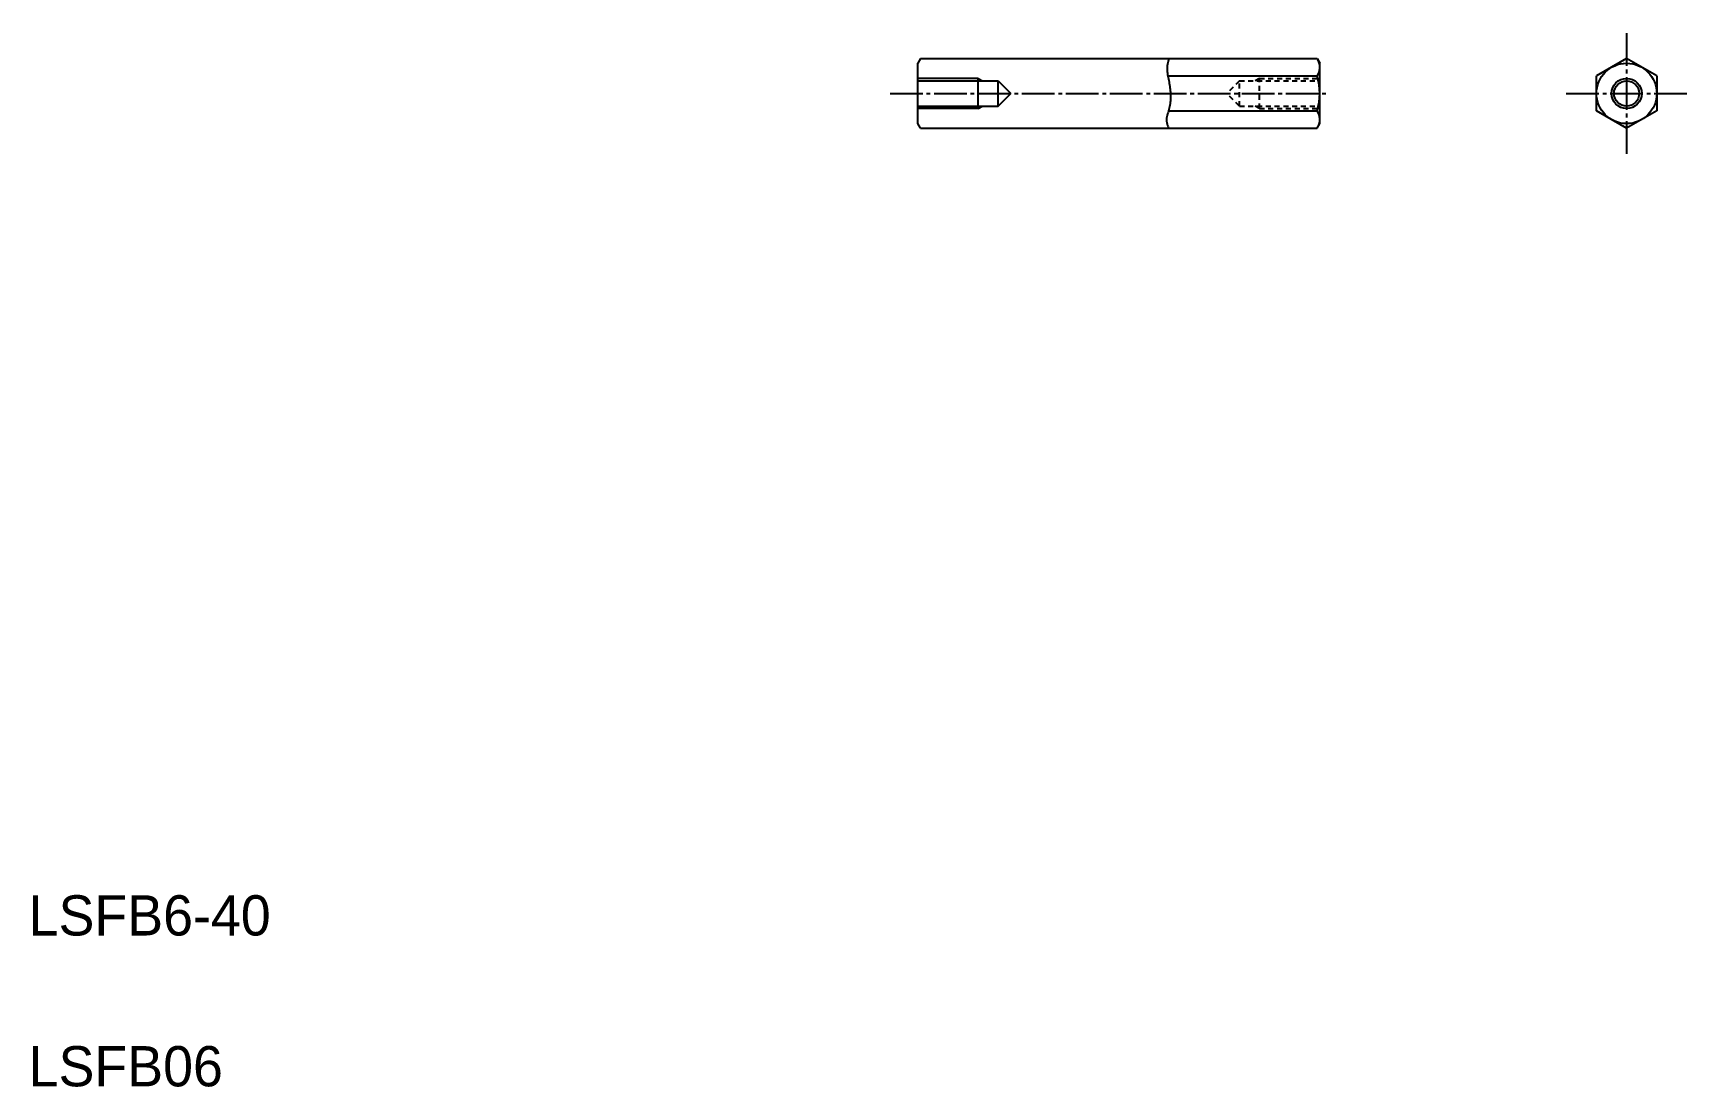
# Model space of a CAD drawing. Extents: x 10 to 175, y 10 to 115.
import ezdxf

# ---------------------------------------------------------------- set-up
doc = ezdxf.new("R2010")
doc.units = 0
doc.header["$LTSCALE"] = 0.25
doc.linetypes.add('CENTER', pattern=[17.5, 13, -1.5, 1.5, -1.5])
doc.linetypes.add('DASHED', pattern=[3.5, 2, -1.5])
doc.layers.get('0').update_dxf_attribs({"linetype": 'CONTINUOUS'})
doc.layers.add('CENTER', color=1, linetype='CENTER')

msp = doc.modelspace()

# ---------------------------------------------------------------- linework, layer by layer
at = {"linetype": 'CONTINUOUS'}
for p, q in [((98.74, 112.21), (98.47, 111.74)), ((98.74, 112.21), (138.2, 112.21)), ((138.2, 112.21), (138.47, 111.74)), ((169, 112.21), (166, 110.48)), ((172, 110.48), (169, 112.21)), ((98.47, 105.74), (98.47, 111.74)), ((123.35, 110.48), (138.19, 110.48)), ((138.47, 105.74), (138.47, 111.74)), ((166, 107.01), (166, 110.48)), ((172, 110.48), (172, 107.01)), ((98.47, 109.99), (106.47, 109.99)), ((104.47, 107.24), (104.47, 110.24)), ((106.47, 107.49), (106.47, 109.99)), ((98.47, 107.49), (106.47, 107.49)), ((123.43, 107.01), (138.19, 107.01)), ((169, 105.28), (166, 107.01)), ((172, 107.01), (169, 105.28)), ((98.74, 105.28), (98.47, 105.74)), ((138.2, 105.28), (138.47, 105.74)), ((98.74, 105.28), (138.2, 105.28))]:
    msp.add_line(p, q, dxfattribs=at)
for p, q in [((170.5, 111.34), (170.5, 111.34)), ((171.25, 110.91), (171.25, 110.91)), ((106.47, 109.99), (107.72, 108.74)), ((106.47, 107.49), (107.72, 108.74))]:
    msp.add_line(p, q)
at = {"color": 3, "linetype": 'CONTINUOUS'}
for p, q in [((104.47, 110.24), (98.47, 110.24)), ((104.47, 107.24), (98.47, 107.24))]:
    msp.add_line(p, q, dxfattribs=at)
at = {"color": 3}
for p, q in [((104.47, 110.24), (104.9, 109.99)), ((132.47, 110.24), (132.03, 109.99)), ((104.47, 107.24), (104.9, 107.49)), ((132.47, 107.24), (132.03, 107.49))]:
    msp.add_line(p, q, dxfattribs=at)
at = {"color": 3, "linetype": 'DASHED'}
for p, q in [((130.47, 109.99), (129.22, 108.74)), ((130.47, 107.49), (129.22, 108.74)), ((130.47, 109.99), (138.47, 109.99)), ((130.47, 107.49), (130.47, 109.99)), ((132.47, 110.24), (138.47, 110.24)), ((132.47, 107.24), (132.47, 110.24)), ((130.47, 107.49), (138.47, 107.49)), ((132.47, 107.24), (138.47, 107.24))]:
    msp.add_line(p, q, dxfattribs=at)
at = {"color": 3, "linetype": 'CONTINUOUS'}
msp.add_lwpolyline([(123.47, 112.21, 0.058904), (123.31, 111.64, 0.048715), (123.28, 111.06, 0.035303), (123.35, 110.47, 0.003626), (123.47, 109.9, -0.017862), (123.56, 109.32, -0.020103), (123.61, 108.73, -0.022833), (123.61, 108.14, -0.027382), (123.55, 107.56, -0.031365), (123.42, 106.99, 0.015066), (123.25, 106.42, 0.116466), (123.24, 105.84, 0.038558), (123.42, 105.28)], format="xyb", dxfattribs=at)
at = {"linetype": 'CONTINUOUS'}
for radius in [3, 1.25]:
    msp.add_circle((169, 108.74), radius, dxfattribs=at)
at = {"color": 3, "linetype": 'CONTINUOUS'}
msp.add_circle((169, 108.74), 1.5, dxfattribs=at)
at = {"linetype": 'CONTINUOUS'}
for centre, radius, start, end in [((136.97, 111.34), 1.5, 324.7356, 30), ((132.88, 108.74), 5.59, 341.9403, 18.0597), ((136.97, 106.15), 1.5, 330, 35.2644)]:
    msp.add_arc(centre, radius, start, end, dxfattribs=at)
at = {"layer": 'CENTER', "color": 1, "linetype": 'CENTER'}
for p, q in [((169, 114.74), (169, 102.74)), ((95.71, 108.74), (139.24, 108.74)), ((163, 108.74), (175, 108.74))]:
    msp.add_line(p, q, dxfattribs=at)

# ---------------------------------------------------------------- texts
for s, p in [('LSFB6-40', (10, 25)), ('LSFB06', (10, 10))]:
    msp.add_text(s, height=4).set_placement(p)

doc.saveas('drawing.dxf')
